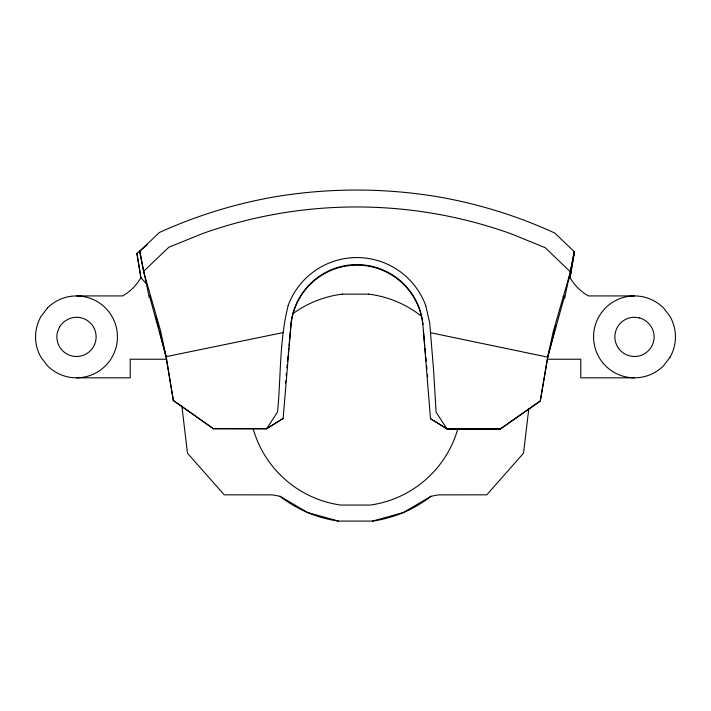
<?xml version="1.0" encoding="UTF-8"?>
<svg xmlns="http://www.w3.org/2000/svg" width="711" height="711" viewBox="0 0 711 711"><rect width="100%" height="100%" fill="white"/><g stroke="black" fill="none" stroke-linecap="round" stroke-linejoin="round"><path stroke-width="1.07" d="M563.103 296.585L564.632 298.051L574.097 254.014L574.106 251.561L554.784 233.03A475.312 474.299 0.1 0 0 438.252 196.84C384.589 187.855 329.62 187.784 275.921 196.636A475.312 474.299 0.1 0 0 159.308 232.541L139.943 251.027L139.943 253.48L149.301 297.536L149.301 296.887M290.426 331.13L283.138 418.477L266.465 428.911L213.593 428.849L173.377 400.702L166.107 356.664L160.562 330.899L143.56 271.38L139.943 251.027M213.593 428.849L173.377 400.346M266.465 428.911L277.566 411.98C280.996 376.599 279.299 340.267 288.159 305.632M553.096 336.285L547.674 357.589L540.298 401.164L500.011 429.204L447.139 429.133L436.083 412.176L433.594 370.182L429.693 322.856L425.756 305.801M500.011 429.204L540.298 400.8L547.674 357.135L553.291 331.388L570.444 271.913L574.106 251.561M564.632 298.051L564.632 297.402M290.488 330.339L291.048 323.834M285.422 383.149L285.635 380.954M286.169 375.47L286.382 373.275M286.906 367.783L287.226 364.494M287.546 361.197L288.079 355.713M288.293 353.518L288.826 348.026M289.039 345.83L291.048 324.269A66.265 66.256 0 0 1 422.823 324.429M528.842 408.363L523.527 453.2L486.777 494.829L438.42 494.883L430.982 496.287A122.585 122.585 0 0 1 372.573 521.083L338.427 521.083L307.596 512.524L280.018 496.287L272.58 494.883L224.223 494.829L187.473 453.2L181.9 406.177M634.505 295.927L588.353 295.927A48.89 48.89 0 0 1 570.098 277.681L574.097 253.374L570.098 277.681L568.631 279.334M553.638 334.152L555.806 325.629M564.632 295.829L547.674 357.135L430.502 332.704M143.56 271.38L168.88 247.206L202.919 233.439A457.751 456.773 0.1 0 1 511.173 233.821L545.177 247.668L570.444 271.913M146.768 284.311L140.902 277.681L136.903 253.374L147.133 244.842M283.138 418.477L266.474 428.591L213.593 428.52M430.982 496.287L403.404 512.524L372.573 521.083M342.382 294.141L368.618 294.141M283.342 332.526L166.107 356.664L149.31 295.323M76.495 295.927L122.648 295.927A48.89 48.89 0 0 0 140.902 277.681L136.903 253.374M166.738 359.224L130.229 359.224L130.22 377.817L76.495 377.817M547.577 359.224L580.771 359.224L580.78 377.817L634.505 377.817M500.011 428.875L447.139 428.813L430.493 418.663L423.427 331.299M447.139 429.133L430.493 418.663M155.905 316.608L156.713 319.808M157.247 321.941L158.864 328.331M159.397 330.464L166.107 357.118L173.377 400.702M424.769 345.999L422.823 323.994M424.982 348.194L425.498 353.687M425.809 356.975L426.227 361.366M426.644 365.765L426.955 369.053M427.471 374.546L427.675 376.741M338.427 521.083A122.585 122.585 0 0 1 280.018 496.287M457.653 429.444A106.392 106.392 0 0 1 370.333 505.05L340.676 505.05A106.392 106.392 0 0 1 253.054 428.404M293.19 313.462A106.392 106.392 0 0 1 342.56 294.096M368.44 294.096A106.392 106.392 0 0 1 421.196 316.022M290.977 323.825A66.31 66.167 0.1 0 1 422.885 323.994M288.115 305.614A73.242 73.082 0.1 0 1 425.8 305.792M59.502 327.06L57.538 331.797A19.624 19.624 0 0 0 73.091 356.202A19.624 19.624 0 0 0 96.047 338.587A19.624 19.624 0 0 0 76.495 317.248C69.589 317.364 63.057 321.132 59.502 327.06M47.539 307.925L41.034 316.404A40.945 40.945 0 0 0 41.034 357.349L47.539 365.827A40.945 40.945 0 0 0 105.45 365.827A40.945 40.945 0 0 0 105.45 307.925A40.945 40.945 0 0 0 47.539 307.925M669.966 357.349L663.461 365.827A40.945 40.945 0 0 1 605.55 365.827A40.945 40.945 0 0 1 605.55 307.925A40.945 40.945 0 0 1 663.461 307.925L669.966 316.404A40.945 40.945 0 0 1 669.966 357.349M639.58 317.915L634.505 317.248A19.624 19.624 0 0 0 614.953 338.587A19.624 19.624 0 0 0 637.909 356.202A19.624 19.624 0 0 0 653.462 331.797C651.56 325.149 646.228 319.817 639.58 317.915"/></g></svg>
